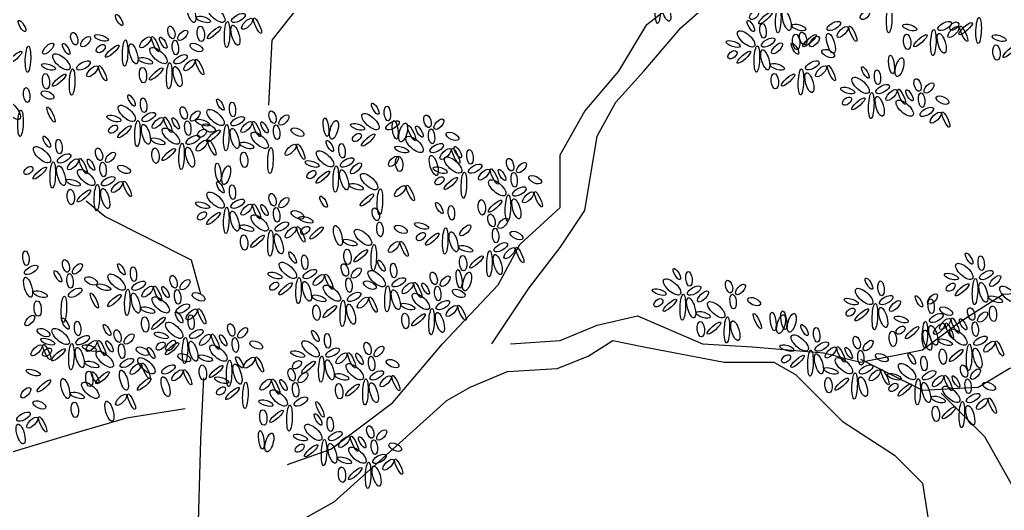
# Model space of a CAD drawing. Header units: millimetres. Extents: x 183.1 to 231.4, y 273.1 to 307.6.
# Drawn here: x 189.18 to 196.95, y 280.57 to 284.44 of the extents above; entities that cross this region are included whole.
import ezdxf

# ---------------------------------------------------------------- set-up
doc = ezdxf.new("R2010")
doc.units = ezdxf.units.MM
doc.layers.add('lesPaysagistes', color=7, linetype='Continuous')

# ---------------------------------------------------------------- blocks, each defined once
blk = doc.blocks.new('A$C13ED2F65')
at = {"layer": 'lesPaysagistes'}
for points in [[(-12.2173, 10.6399), (-12.1928, 11.1534), (-11.9237, 11.4957), (-11.8503, 11.8136), (-11.8014, 11.9848), (-11.7525, 12.3516), (-11.4589, 12.645), (-11.0185, 12.7917), (-10.6026, 12.914), (-10.2601, 13.1341), (-9.9176, 13.672), (-9.5996, 14.3567), (-9.3794, 14.699), (-9.1592, 15.2126)], [(-10.4558, 8.757), (-10.1623, 9.1972), (-9.9176, 9.5151), (-9.7219, 9.8085), (-9.624, 10.3954), (-9.4772, 10.6644), (-9.257, 10.9089), (-8.9635, 11.2512), (-8.7677, 11.4224), (-8.2784, 11.4713), (-8.0093, 11.618), (-7.7647, 11.9359), (-7.6913, 12.0826), (-7.3732, 12.2538), (-7.0063, 12.3516), (-6.7127, 12.2049), (-6.517, 12.1804), (-6.3946, 12.2782), (-6.1255, 12.5472), (-5.9787, 12.5717)], [(-12.0705, 7.8034), (-11.728, 7.9257), (-11.2387, 8.2924), (-10.8473, 8.757), (-10.4069, 9.2216), (-10.2356, 9.5395), (-9.9176, 9.833), (-9.9176, 10.2487), (-9.7219, 10.591), (-9.4528, 10.9089), (-9.2326, 11.2757), (-9.0124, 11.4468), (-8.7188, 11.5447)], [(-12.7555, 9.1483), (-12.8289, 9.4173), (-13.514, 9.7596), (-13.6607, 9.8819)], [(-10.309, 8.757), (-9.9176, 8.7815), (-9.624, 8.9038), (-9.306, 8.9771), (-8.7922, 8.757), (-8.4008, 8.7326), (-7.8381, 8.6837), (-7.5445, 8.6103), (-7.0552, 8.7081), (-6.7616, 8.9282), (-6.4191, 9.1483), (-6.0032, 9.1727), (-5.7341, 9.2461), (-5.4894, 9.4173)], [(-11.7035, 7.51), (-11.2387, 7.9257), (-10.8118, 8.3075), (-10.6271, 8.4147), (-10.3335, 8.537), (-9.9421, 8.5614), (-9.6974, 8.6592), (-9.5017, 8.7815), (-9.257, 8.7326), (-8.621, 8.6103), (-8.2295, 8.6103), (-8.0583, 8.5125), (-7.6913, 8.1457), (-7.2754, 7.8767), (-7.0552, 7.6567), (-7.0063, 7.3388), (-6.8106, 7.0943), (-6.3946, 6.8497), (-6.2234, 6.7275), (-6.0521, 6.4585), (-5.4894, 6.0672)], [(-7.5445, 8.6348), (-7.0552, 8.3903), (-6.6148, 8.4147), (-6.3702, 8.5614), (-6.0766, 8.6592), (-5.8075, 8.6348)], [(-12.8534, 5.9939), (-12.78, 7.1676), (-12.7555, 7.999), (-12.7311, 8.4881)], [(-6.9084, 8.3658), (-6.5659, 8.0235), (-6.3457, 7.6322)], [(-12.8779, 8.2435), (-13.3427, 8.1702), (-13.7586, 8.0479), (-14.2479, 7.9012), (-14.3947, 7.7056), (-14.9329, 7.4121), (-15.3488, 7.1921), (-15.8137, 6.8986), (-16.2296, 6.703), (-16.6699, 6.5319), (-17.1837, 6.4829), (-17.9176, 6.5319)], [(-12.095, 7.2899), (-11.7035, 7.51)]]:
    blk.add_lwpolyline(points, dxfattribs=at)
for centre, major_axis, ratio in [((-12.8305, 11.3715), (-0.0232, 0.0784), 0.349758), ((-9.1453, 11.3882), (0.0038, 0.1031), 0.205007), ((-9.0791, 11.3822), (-0.0232, 0.0784), 0.349758), ((-13.4006, 11.3125), (-0.0261, 0.0436), 0.333334), ((-12.633, 11.357), (-0.0639, 0.0581), 0.430687), ((-12.4587, 11.3279), (-0.0523, -0.029), 0.434249), ((-8.3867, 11.3487), (-0.032, -0.0261), 0.605276), ((-8.2966, 11.3284), (0.0523, 0.0465), 0.249192), ((-8.1943, 11.3141), (0.0038, 0.1031), 0.205007), ((-8.1281, 11.3081), (-0.0232, 0.0784), 0.349758), ((-7.5109, 11.3487), (-0.032, -0.0261), 0.605276), ((-7.3186, 11.3141), (0.0038, 0.1031), 0.205007), ((-14.1674, 11.2635), (-0.0261, 0.0436), 0.333334), ((-12.7346, 11.3163), (-0.0552, 0.0174), 0.365381), ((-12.5481, 11.1975), (0.0038, 0.1031), 0.205007), ((-12.389, 11.2815), (0.0407, 0.0406), 0.40396), ((-12.3076, 11.267), (-0.029, 0.061), 0.231521), ((-8.4109, 11.2646), (-0.0261, 0.0436), 0.333334), ((-8.3151, 11.2268), (-0.0058, 0.0581), 0.422264), ((-8.0323, 11.2529), (-0.0552, 0.0174), 0.365381), ((-7.7563, 11.2645), (-0.0523, -0.029), 0.434249), ((-7.1565, 11.2529), (-0.0552, 0.0174), 0.365381), ((-6.8805, 11.2645), (-0.0523, -0.029), 0.434249), ((-6.8046, 11.264), (-0.032, -0.0261), 0.605276), ((-6.7146, 11.2437), (0.0523, 0.0465), 0.249192), ((-6.6123, 11.2294), (0.0038, 0.1031), 0.205007), ((-13.7549, 11.1648), (-0.0145, 0.0494), 0.511008), ((-13.54, 11.1702), (-0.0552, 0.0174), 0.365381), ((-12.9881, 11.2137), (-0.0145, 0.0494), 0.511008), ((-12.8981, 11.1905), (-0.0349, -0.0377), 0.483036), ((-12.755, 11.2031), (-0.0058, 0.061), 0.466918), ((-12.6504, 11.2118), (0.0523, 0.0465), 0.249192), ((-12.4819, 11.1915), (-0.0232, 0.0784), 0.349758), ((-8.4487, 11.1629), (-0.0639, 0.0581), 0.430687), ((-8.0526, 11.1397), (-0.0058, 0.061), 0.466918), ((-7.9984, 11.1658), (-0.0145, 0.0494), 0.511008), ((-7.948, 11.1484), (0.0523, 0.0465), 0.249192), ((-7.7795, 11.128), (-0.0232, 0.0784), 0.349758), ((-7.6866, 11.218), (0.0407, 0.0406), 0.40396), ((-7.6053, 11.2035), (-0.029, 0.061), 0.231521), ((-7.1768, 11.1397), (-0.0058, 0.061), 0.466918), ((-7.0723, 11.1484), (0.0523, 0.0465), 0.249192), ((-6.97, 11.1341), (0.0038, 0.1031), 0.205007), ((-6.9038, 11.128), (-0.0232, 0.0784), 0.349758), ((-6.8108, 11.218), (0.0407, 0.0406), 0.40396), ((-6.7295, 11.2035), (-0.029, 0.061), 0.231521), ((-13.9611, 11.0864), (0.0407, 0.0406), 0.40396), ((-13.8188, 11.0835), (-0.0261, 0.0436), 0.333334), ((-13.6649, 11.1416), (-0.0349, -0.0377), 0.483036), ((-13.5458, 11.086), (-0.032, -0.0261), 0.605276), ((-13.3535, 11.0514), (0.0038, 0.1031), 0.205007), ((-13.2873, 11.0454), (-0.0232, 0.0784), 0.349758), ((-13.1944, 11.1354), (0.0407, 0.0406), 0.40396), ((-13.113, 11.1208), (-0.029, 0.061), 0.231521), ((-13.052, 11.1325), (-0.0261, 0.0436), 0.333334), ((-12.9562, 11.0947), (-0.0058, 0.0581), 0.422264), ((-12.7906, 11.0947), (-0.0494, 0.0232), 0.490647), ((-8.5503, 11.1223), (-0.0552, 0.0174), 0.365381), ((-8.2744, 11.1339), (-0.0523, -0.029), 0.434249), ((-8.2047, 11.0875), (0.0407, 0.0406), 0.40396), ((-8.0623, 11.0846), (-0.0261, 0.0436), 0.333334), ((-7.9084, 11.1426), (-0.0349, -0.0377), 0.483036), ((-6.4502, 11.1682), (-0.0552, 0.0174), 0.365381), ((-14.2226, 11.0168), (0.0523, 0.0465), 0.249192), ((-14.1203, 11.0025), (0.0038, 0.1031), 0.205007), ((-13.8566, 10.9819), (-0.0639, 0.0581), 0.430687), ((-13.4558, 11.0657), (0.0523, 0.0465), 0.249192), ((-13.0898, 11.0308), (-0.0639, 0.0581), 0.430687), ((-12.9155, 11.0018), (-0.0523, -0.029), 0.434249), ((-8.5562, 11.0381), (-0.032, -0.0261), 0.605276), ((-8.4661, 11.0178), (0.0523, 0.0465), 0.249192), ((-8.3638, 11.0035), (0.0038, 0.1031), 0.205007), ((-8.2976, 10.9975), (-0.0232, 0.0784), 0.349758), ((-7.8009, 11.0468), (-0.0494, 0.0232), 0.490647), ((-6.4706, 11.0549), (-0.0058, 0.061), 0.466918), ((-6.366, 11.0637), (0.0523, 0.0465), 0.249192), ((-13.9582, 10.9413), (-0.0552, 0.0174), 0.365381), ((-13.6823, 10.9529), (-0.0523, -0.029), 0.434249), ((-13.1915, 10.9902), (-0.0552, 0.0174), 0.365381), ((-13.005, 10.8714), (0.0038, 0.1031), 0.205007), ((-12.8458, 10.9553), (0.0407, 0.0406), 0.40396), ((-12.7644, 10.9408), (-0.029, 0.061), 0.231521), ((-8.2018, 10.9423), (-0.0552, 0.0174), 0.365381), ((-7.9258, 10.9539), (-0.0523, -0.029), 0.434249), ((-7.3, 10.96), (0.0105, -0.0735), 0.28284), ((-7.2369, 10.939), (-0.021, -0.0735), 0.388597), ((-13.9786, 10.828), (-0.0058, 0.061), 0.466918), ((-13.874, 10.8367), (0.0523, 0.0465), 0.249192), ((-13.7717, 10.8225), (0.0038, 0.1031), 0.205007), ((-13.6126, 10.9064), (0.0407, 0.0406), 0.40396), ((-13.5312, 10.8919), (-0.029, 0.061), 0.231521), ((-13.2118, 10.877), (-0.0058, 0.061), 0.466918), ((-13.1072, 10.8857), (0.0523, 0.0465), 0.249192), ((-12.9387, 10.8653), (-0.0232, 0.0784), 0.349758), ((-8.2221, 10.8291), (-0.0058, 0.061), 0.466918), ((-8.1175, 10.8378), (0.0523, 0.0465), 0.249192), ((-8.0153, 10.8235), (0.0038, 0.1031), 0.205007), ((-7.949, 10.8174), (-0.0232, 0.0784), 0.349758), ((-7.8561, 10.9074), (0.0407, 0.0406), 0.40396), ((-7.7748, 10.8929), (-0.029, 0.061), 0.231521), ((-7.5069, 10.8975), (-0.0261, 0.0436), 0.333334), ((-7.411, 10.8597), (-0.0058, 0.0581), 0.422264), ((-7.5447, 10.7959), (-0.0639, 0.0581), 0.430687), ((-7.0944, 10.7988), (-0.0145, 0.0494), 0.511008), ((-7.0044, 10.7755), (-0.0349, -0.0377), 0.483036), ((-14.1308, 10.7197), (-0.0058, 0.0581), 0.422264), ((-13.9652, 10.7197), (-0.0494, 0.0232), 0.490647), ((-7.6463, 10.7552), (-0.0552, 0.0174), 0.365381), ((-7.4598, 10.6365), (0.0038, 0.1031), 0.205007), ((-7.3704, 10.7668), (-0.0523, -0.029), 0.434249), ((-7.3007, 10.7204), (0.0407, 0.0406), 0.40396), ((-7.2193, 10.7059), (-0.029, 0.061), 0.231521), ((-7.1583, 10.7175), (-0.0261, 0.0436), 0.333334), ((-7.0625, 10.6797), (-0.0058, 0.0581), 0.422264), ((-14.2415, 10.5976), (-0.0541, 0.0673), 0.430687), ((-13.3027, 10.6765), (-0.0261, 0.0436), 0.333334), ((-13.2069, 10.6388), (-0.0058, 0.0581), 0.422264), ((-12.6012, 10.6439), (-0.0261, 0.0436), 0.333334), ((-12.5053, 10.6062), (-0.0058, 0.0581), 0.422264), ((-11.3776, 10.6113), (-0.0261, 0.0436), 0.333334), ((-7.6521, 10.671), (-0.032, -0.0261), 0.605276), ((-7.5621, 10.6507), (0.0523, 0.0465), 0.249192), ((-7.3936, 10.6304), (-0.0232, 0.0784), 0.349758), ((-7.1961, 10.6159), (-0.0639, 0.0581), 0.430687), ((-6.8969, 10.6797), (-0.0494, 0.0232), 0.490647), ((-14.1796, 10.4964), (0.0038, 0.1031), 0.205007), ((-13.9391, 10.5658), (-0.029, 0.061), 0.231521), ((-13.3405, 10.5749), (-0.0639, 0.0581), 0.430687), ((-13.1662, 10.5459), (-0.0523, -0.029), 0.434249), ((-12.8902, 10.5778), (-0.0145, 0.0494), 0.511008), ((-12.8002, 10.5546), (-0.0349, -0.0377), 0.483036), ((-12.6389, 10.5423), (-0.0639, 0.0581), 0.430687), ((-12.1887, 10.5452), (-0.0145, 0.0494), 0.511008), ((-11.4154, 10.5097), (-0.0639, 0.0581), 0.430687), ((-11.2817, 10.5735), (-0.0058, 0.0581), 0.422264), ((-7.0218, 10.5868), (-0.0523, -0.029), 0.434249), ((-6.9521, 10.5404), (0.0407, 0.0406), 0.40396), ((-6.8707, 10.5259), (-0.029, 0.061), 0.231521), ((-13.4421, 10.5342), (-0.0552, 0.0174), 0.365381), ((-13.2556, 10.4155), (0.0038, 0.1031), 0.205007), ((-13.0965, 10.4994), (0.0407, 0.0406), 0.40396), ((-13.0151, 10.4849), (-0.029, 0.061), 0.231521), ((-12.9541, 10.4965), (-0.0261, 0.0436), 0.333334), ((-12.8583, 10.4588), (-0.0058, 0.0581), 0.422264), ((-12.7406, 10.5016), (-0.0552, 0.0174), 0.365381), ((-12.4647, 10.5132), (-0.0523, -0.029), 0.434249), ((-12.3949, 10.4668), (0.0407, 0.0406), 0.40396), ((-12.3136, 10.4523), (-0.029, 0.061), 0.231521), ((-12.2526, 10.4639), (-0.0261, 0.0436), 0.333334), ((-12.0987, 10.522), (-0.0349, -0.0377), 0.483036), ((-11.7667, 10.4663), (0.0105, -0.0735), 0.28284), ((-11.7036, 10.4453), (-0.021, -0.0735), 0.388597), ((-11.517, 10.469), (-0.0552, 0.0174), 0.365381), ((-11.2411, 10.4806), (-0.0523, -0.029), 0.434249), ((-11.2202, 10.4453), (0.0105, -0.0735), 0.28284), ((-11.1571, 10.4243), (-0.021, -0.0735), 0.388597), ((-10.9651, 10.5126), (-0.0145, 0.0494), 0.511008), ((-10.8751, 10.4893), (-0.0349, -0.0377), 0.483036), ((-13.448, 10.45), (-0.032, -0.0261), 0.605276), ((-13.3579, 10.4297), (0.0523, 0.0465), 0.249192), ((-13.1894, 10.4094), (-0.0232, 0.0784), 0.349758), ((-12.9919, 10.3949), (-0.0639, 0.0581), 0.430687), ((-12.7464, 10.4174), (-0.032, -0.0261), 0.605276), ((-12.6927, 10.4588), (-0.0494, 0.0232), 0.490647), ((-12.6564, 10.3971), (0.0523, 0.0465), 0.249192), ((-12.5541, 10.3829), (0.0038, 0.1031), 0.205007), ((-12.4879, 10.3768), (-0.0232, 0.0784), 0.349758), ((-12.2904, 10.3623), (-0.0639, 0.0581), 0.430687), ((-12.1567, 10.4261), (-0.0058, 0.0581), 0.422264), ((-11.9912, 10.4261), (-0.0494, 0.0232), 0.490647), ((-11.5228, 10.3848), (-0.032, -0.0261), 0.605276), ((-11.09, 10.4197), (-0.029, 0.061), 0.231521), ((-11.029, 10.4313), (-0.0261, 0.0436), 0.333334), ((-10.9332, 10.3935), (-0.0058, 0.0581), 0.422264), ((-10.7676, 10.3935), (-0.0494, 0.0232), 0.490647), ((-13.9716, 10.3504), (-0.0261, 0.0436), 0.333334), ((-13.8758, 10.3126), (-0.0058, 0.0581), 0.422264), ((-13.0936, 10.3542), (-0.0552, 0.0174), 0.365381), ((-12.8176, 10.3658), (-0.0523, -0.029), 0.434249), ((-12.7479, 10.3194), (0.0407, 0.0406), 0.40396), ((-12.6666, 10.3049), (-0.029, 0.061), 0.231521), ((-12.392, 10.3216), (-0.0552, 0.0174), 0.365381), ((-11.7365, 10.3178), (-0.0261, 0.0436), 0.333334), ((-11.4328, 10.3645), (0.0523, 0.0465), 0.249192), ((-11.0668, 10.3297), (-0.0639, 0.0581), 0.430687), ((-14.0094, 10.2488), (-0.0639, 0.0581), 0.430687), ((-13.5591, 10.2517), (-0.0145, 0.0494), 0.511008), ((-13.4691, 10.2284), (-0.0349, -0.0377), 0.483036), ((-13.1139, 10.241), (-0.0058, 0.061), 0.466918), ((-13.0093, 10.2497), (0.0523, 0.0465), 0.249192), ((-12.9071, 10.2355), (0.0038, 0.1031), 0.205007), ((-12.8408, 10.2294), (-0.0232, 0.0784), 0.349758), ((-12.4124, 10.2084), (-0.0058, 0.061), 0.466918), ((-12.2055, 10.2028), (0.0038, 0.1031), 0.205007), ((-12.0464, 10.2868), (0.0407, 0.0406), 0.40396), ((-11.965, 10.2723), (-0.029, 0.061), 0.231521), ((-11.7743, 10.2161), (-0.0639, 0.0581), 0.430687), ((-11.6407, 10.28), (-0.0058, 0.0581), 0.422264), ((-11.1684, 10.289), (-0.0552, 0.0174), 0.365381), ((-10.8925, 10.3006), (-0.0523, -0.029), 0.434249), ((-10.8228, 10.2542), (0.0407, 0.0406), 0.40396), ((-10.7414, 10.2397), (-0.029, 0.061), 0.231521), ((-10.725, 10.2688), (-0.0261, 0.0436), 0.333334), ((-10.6291, 10.2311), (-0.0058, 0.0581), 0.422264), ((-13.9245, 10.0893), (0.0038, 0.1031), 0.205007), ((-13.8351, 10.2197), (-0.0523, -0.029), 0.434249), ((-13.7654, 10.1733), (0.0407, 0.0406), 0.40396), ((-13.684, 10.1588), (-0.029, 0.061), 0.231521), ((-13.623, 10.1704), (-0.0261, 0.0436), 0.333334), ((-13.5272, 10.1326), (-0.0058, 0.0581), 0.422264), ((-11.8759, 10.1755), (-0.0552, 0.0174), 0.365381), ((-11.6, 10.1871), (-0.0523, -0.029), 0.434249), ((-11.5303, 10.1407), (0.0407, 0.0406), 0.40396), ((-11.234, 10.1958), (-0.0349, -0.0377), 0.483036), ((-11.1888, 10.1758), (-0.0058, 0.061), 0.466918), ((-10.9157, 10.1642), (-0.0232, 0.0784), 0.349758), ((-10.7628, 10.1672), (-0.0639, 0.0581), 0.430687), ((-10.3125, 10.1701), (-0.0145, 0.0494), 0.511008), ((-10.2225, 10.1469), (-0.0349, -0.0377), 0.483036), ((-14.1169, 10.1239), (-0.032, -0.0261), 0.605276), ((-14.0268, 10.1036), (0.0523, 0.0465), 0.249192), ((-13.8583, 10.0833), (-0.0232, 0.0784), 0.349758), ((-13.6608, 10.0688), (-0.0639, 0.0581), 0.430687), ((-13.3616, 10.1326), (-0.0494, 0.0232), 0.490647), ((-12.618, 10.1092), (0.0105, -0.0735), 0.28284), ((-12.5549, 10.0881), (-0.021, -0.0735), 0.388597), ((-11.8818, 10.0913), (-0.032, -0.0261), 0.605276), ((-11.7917, 10.071), (0.0523, 0.0465), 0.249192), ((-11.6894, 10.0567), (0.0038, 0.1031), 0.205007), ((-11.6232, 10.0507), (-0.0232, 0.0784), 0.349758), ((-10.8644, 10.1266), (-0.0552, 0.0174), 0.365381), ((-10.6779, 10.0078), (0.0038, 0.1031), 0.205007), ((-10.5885, 10.1382), (-0.0523, -0.029), 0.434249), ((-10.5188, 10.0917), (0.0407, 0.0406), 0.40396), ((-10.4374, 10.0772), (-0.029, 0.061), 0.231521), ((-10.3764, 10.0888), (-0.0261, 0.0436), 0.333334), ((-10.2806, 10.0511), (-0.0058, 0.0581), 0.422264), ((-13.7625, 10.0281), (-0.0552, 0.0174), 0.365381), ((-13.4865, 10.0397), (-0.0523, -0.029), 0.434249), ((-13.4168, 9.9933), (0.0407, 0.0406), 0.40396), ((-13.3355, 9.9788), (-0.029, 0.061), 0.231521), ((-12.6012, 9.9916), (-0.0261, 0.0436), 0.333334), ((-11.4257, 10.0361), (-0.0639, 0.0581), 0.430687), ((-10.8702, 10.0424), (-0.032, -0.0261), 0.605276), ((-10.7802, 10.0221), (0.0523, 0.0465), 0.249192), ((-10.4142, 9.9872), (-0.0639, 0.0581), 0.430687), ((-10.115, 10.0511), (-0.0494, 0.0232), 0.490647), ((-13.7828, 9.9149), (-0.0058, 0.061), 0.466918), ((-13.6782, 9.9236), (0.0523, 0.0465), 0.249192), ((-13.576, 9.9093), (0.0038, 0.1031), 0.205007), ((-13.5097, 9.9033), (-0.0232, 0.0784), 0.349758), ((-12.6389, 9.89), (-0.0639, 0.0581), 0.430687), ((-12.5053, 9.9539), (-0.0058, 0.0581), 0.422264), ((-11.5274, 9.9955), (-0.0552, 0.0174), 0.365381), ((-11.3409, 9.8767), (0.0038, 0.1031), 0.205007), ((-11.1817, 9.9607), (0.0407, 0.0406), 0.40396), ((-11.1004, 9.9461), (-0.029, 0.061), 0.231521), ((-10.2399, 9.9582), (-0.0523, -0.029), 0.434249), ((-10.1702, 9.9117), (0.0407, 0.0406), 0.40396), ((-10.0888, 9.8972), (-0.029, 0.061), 0.231521), ((-12.7406, 9.8494), (-0.0552, 0.0174), 0.365381), ((-12.4647, 9.861), (-0.0523, -0.029), 0.434249), ((-12.1887, 9.8929), (-0.0145, 0.0494), 0.511008), ((-12.0987, 9.8697), (-0.0349, -0.0377), 0.483036), ((-11.7855, 9.8775), (-0.0261, 0.0436), 0.333334), ((-11.4431, 9.891), (0.0523, 0.0465), 0.249192), ((-10.8718, 9.8286), (-0.0261, 0.0436), 0.333334), ((-10.5362, 9.8333), (-0.0058, 0.061), 0.466918), ((-10.4316, 9.8421), (0.0523, 0.0465), 0.249192), ((-10.3294, 9.8278), (0.0038, 0.1031), 0.205007), ((-10.2631, 9.8217), (-0.0232, 0.0784), 0.349758), ((-12.7464, 9.7652), (-0.032, -0.0261), 0.605276), ((-12.5541, 9.7306), (0.0038, 0.1031), 0.205007), ((-12.4879, 9.7245), (-0.0232, 0.0784), 0.349758), ((-12.3949, 9.8145), (0.0407, 0.0406), 0.40396), ((-12.3136, 9.8), (-0.029, 0.061), 0.231521), ((-12.2526, 9.8116), (-0.0261, 0.0436), 0.333334), ((-12.1567, 9.7739), (-0.0058, 0.0581), 0.422264), ((-11.9912, 9.7739), (-0.0494, 0.0232), 0.490647), ((-11.373, 9.7788), (-0.0145, 0.0494), 0.511008), ((-10.776, 9.7908), (-0.0058, 0.0581), 0.422264), ((-12.6564, 9.7449), (0.0523, 0.0465), 0.249192), ((-12.2904, 9.71), (-0.0639, 0.0581), 0.430687), ((-12.1161, 9.681), (-0.0523, -0.029), 0.434249), ((-11.9249, 9.7352), (-0.0552, 0.0174), 0.365381), ((-10.4594, 9.7299), (-0.0145, 0.0494), 0.511008), ((-10.3693, 9.7066), (-0.0349, -0.0377), 0.483036), ((-12.392, 9.6694), (-0.0552, 0.0174), 0.365381), ((-12.2055, 9.5506), (0.0038, 0.1031), 0.205007), ((-12.0464, 9.6345), (0.0407, 0.0406), 0.40396), ((-11.965, 9.62), (-0.029, 0.061), 0.231521), ((-11.9307, 9.651), (-0.032, -0.0261), 0.605276), ((-11.8406, 9.6307), (0.0523, 0.0465), 0.249192), ((-11.6722, 9.6104), (-0.0232, 0.0784), 0.349758), ((-11.4746, 9.5959), (-0.0639, 0.0581), 0.430687), ((-11.341, 9.6597), (-0.0058, 0.0581), 0.422264), ((-11.1754, 9.6597), (-0.0494, 0.0232), 0.490647), ((-11.0113, 9.6863), (-0.0552, 0.0174), 0.365381), ((-10.8248, 9.5675), (0.0038, 0.1031), 0.205007), ((-10.7585, 9.5615), (-0.0232, 0.0784), 0.349758), ((-10.6656, 9.6515), (0.0407, 0.0406), 0.40396), ((-10.4274, 9.6108), (-0.0058, 0.0581), 0.422264), ((-10.2618, 9.6108), (-0.0494, 0.0232), 0.490647), ((-12.4124, 9.5561), (-0.0058, 0.061), 0.466918), ((-12.3078, 9.5648), (0.0523, 0.0465), 0.249192), ((-12.1393, 9.5445), (-0.0232, 0.0784), 0.349758), ((-11.5763, 9.5552), (-0.0552, 0.0174), 0.365381), ((-11.2306, 9.5204), (0.0407, 0.0406), 0.40396), ((-11.1493, 9.5059), (-0.029, 0.061), 0.231521), ((-11.0171, 9.6021), (-0.032, -0.0261), 0.605276), ((-10.927, 9.5818), (0.0523, 0.0465), 0.249192), ((-14.1368, 9.4321), (-0.0058, 0.0581), 0.422264), ((-11.5966, 9.442), (-0.0058, 0.061), 0.466918), ((-11.4921, 9.4507), (0.0523, 0.0465), 0.249192), ((-11.3898, 9.4364), (0.0038, 0.1031), 0.205007), ((-10.6627, 9.5063), (-0.0552, 0.0174), 0.365381), ((-10.4762, 9.3875), (0.0038, 0.1031), 0.205007), ((-10.3867, 9.5179), (-0.0523, -0.029), 0.434249), ((-10.317, 9.4715), (0.0407, 0.0406), 0.40396), ((-10.2357, 9.4569), (-0.029, 0.061), 0.231521), ((-13.8202, 9.3711), (-0.0145, 0.0494), 0.511008), ((-12.0302, 9.4372), (-0.0261, 0.0436), 0.333334), ((-11.9343, 9.3995), (-0.0058, 0.0581), 0.422264), ((-11.3286, 9.372), (-0.0261, 0.0436), 0.333334), ((-10.683, 9.3931), (-0.0058, 0.061), 0.466918), ((-10.5784, 9.4018), (0.0523, 0.0465), 0.249192), ((-10.41, 9.3815), (-0.0232, 0.0784), 0.349758), ((-6.6876, 9.4292), (-0.0261, 0.0436), 0.333334), ((-6.5918, 9.3915), (-0.0058, 0.0581), 0.422264), ((-14.0961, 9.3392), (-0.0523, -0.029), 0.434249), ((-13.8841, 9.2898), (-0.0261, 0.0436), 0.333334), ((-13.7301, 9.3479), (-0.0349, -0.0377), 0.483036), ((-13.383, 9.3445), (-0.0261, 0.0436), 0.333334), ((-13.2871, 9.3068), (-0.0058, 0.0581), 0.422264), ((-12.0679, 9.3356), (-0.0639, 0.0581), 0.430687), ((-11.8936, 9.3066), (-0.0523, -0.029), 0.434249), ((-11.6177, 9.3385), (-0.0145, 0.0494), 0.511008), ((-11.5276, 9.3153), (-0.0349, -0.0377), 0.483036), ((-11.3664, 9.2704), (-0.0639, 0.0581), 0.430687), ((-11.2328, 9.3342), (-0.0058, 0.0581), 0.422264), ((-10.7157, 9.2688), (0.0105, -0.0735), 0.28284), ((-8.9957, 9.3068), (-0.0261, 0.0436), 0.333334), ((-6.7254, 9.3276), (-0.0639, 0.0581), 0.430687), ((-6.5511, 9.2986), (-0.0523, -0.029), 0.434249), ((-14.1194, 9.2027), (-0.0232, 0.0784), 0.349758), ((-13.7882, 9.2521), (-0.0058, 0.0581), 0.422264), ((-13.6226, 9.2521), (-0.0494, 0.0232), 0.490647), ((-13.4207, 9.2429), (-0.0639, 0.0581), 0.430687), ((-13.2465, 9.2138), (-0.0523, -0.029), 0.434249), ((-12.9705, 9.2458), (-0.0145, 0.0494), 0.511008), ((-12.8805, 9.2226), (-0.0349, -0.0377), 0.483036), ((-12.1696, 9.295), (-0.0552, 0.0174), 0.365381), ((-11.9831, 9.1762), (0.0038, 0.1031), 0.205007), ((-11.8239, 9.2601), (0.0407, 0.0406), 0.40396), ((-11.7426, 9.2456), (-0.029, 0.061), 0.231521), ((-11.5857, 9.2195), (-0.0058, 0.0581), 0.422264), ((-11.4202, 9.2195), (-0.0494, 0.0232), 0.490647), ((-11.1921, 9.2413), (-0.0523, -0.029), 0.434249), ((-10.9162, 9.2733), (-0.0145, 0.0494), 0.511008), ((-10.8261, 9.2501), (-0.0349, -0.0377), 0.483036), ((-10.6526, 9.2478), (-0.021, -0.0735), 0.388597), ((-9.0334, 9.2051), (-0.0639, 0.0581), 0.430687), ((-8.8998, 9.269), (-0.0058, 0.0581), 0.422264), ((-8.5832, 9.2081), (-0.0145, 0.0494), 0.511008), ((-7.4786, 9.2316), (-0.0261, 0.0436), 0.333334), ((-6.8271, 9.2869), (-0.0552, 0.0174), 0.365381), ((-6.6406, 9.1682), (0.0038, 0.1031), 0.205007), ((-6.4814, 9.2521), (0.0407, 0.0406), 0.40396), ((-14.0235, 9.1476), (-0.0552, 0.0174), 0.365381), ((-13.7475, 9.1592), (-0.0523, -0.029), 0.434249), ((-13.5224, 9.2022), (-0.0552, 0.0174), 0.365381), ((-13.3359, 9.0835), (0.0038, 0.1031), 0.205007), ((-13.1767, 9.1674), (0.0407, 0.0406), 0.40396), ((-13.0954, 9.1529), (-0.029, 0.061), 0.231521), ((-13.0344, 9.1645), (-0.0261, 0.0436), 0.333334), ((-12.9385, 9.1267), (-0.0058, 0.0581), 0.422264), ((-12.1754, 9.2108), (-0.032, -0.0261), 0.605276), ((-12.0854, 9.1904), (0.0523, 0.0465), 0.249192), ((-11.9169, 9.1701), (-0.0232, 0.0784), 0.349758), ((-11.7194, 9.1556), (-0.0639, 0.0581), 0.430687), ((-11.2816, 9.111), (0.0038, 0.1031), 0.205007), ((-11.2154, 9.1049), (-0.0232, 0.0784), 0.349758), ((-11.1224, 9.1949), (0.0407, 0.0406), 0.40396), ((-11.0411, 9.1804), (-0.029, 0.061), 0.231521), ((-10.9801, 9.192), (-0.0261, 0.0436), 0.333334), ((-10.8842, 9.1542), (-0.0058, 0.0581), 0.422264), ((-10.7186, 9.1542), (-0.0494, 0.0232), 0.490647), ((-9.1351, 9.1645), (-0.0552, 0.0174), 0.365381), ((-8.8591, 9.1761), (-0.0523, -0.029), 0.434249), ((-8.7894, 9.1297), (0.0407, 0.0406), 0.40396), ((-8.4931, 9.1848), (-0.0349, -0.0377), 0.483036), ((-7.5164, 9.1299), (-0.0639, 0.0581), 0.430687), ((-7.3828, 9.1938), (-0.0058, 0.0581), 0.422264), ((-6.8329, 9.2027), (-0.032, -0.0261), 0.605276), ((-6.7428, 9.1824), (0.0523, 0.0465), 0.249192), ((-6.5743, 9.1621), (-0.0232, 0.0784), 0.349758), ((-6.3768, 9.1476), (-0.0639, 0.0581), 0.430687), ((-13.837, 9.0288), (0.0038, 0.1031), 0.205007), ((-13.5965, 9.0982), (-0.029, 0.061), 0.231521), ((-13.4382, 9.0977), (0.0523, 0.0465), 0.249192), ((-13.2697, 9.0774), (-0.0232, 0.0784), 0.349758), ((-13.0722, 9.0629), (-0.0639, 0.0581), 0.430687), ((-12.773, 9.1267), (-0.0494, 0.0232), 0.490647), ((-11.821, 9.1149), (-0.0552, 0.0174), 0.365381), ((-11.6345, 8.9962), (0.0038, 0.1031), 0.205007), ((-11.5451, 9.1266), (-0.0523, -0.029), 0.434249), ((-11.4754, 9.0801), (0.0407, 0.0406), 0.40396), ((-11.394, 9.0656), (-0.029, 0.061), 0.231521), ((-11.0178, 9.0904), (-0.0639, 0.0581), 0.430687), ((-10.8435, 9.0613), (-0.0523, -0.029), 0.434249), ((-9.1409, 9.0803), (-0.032, -0.0261), 0.605276), ((-9.0508, 9.06), (0.0523, 0.0465), 0.249192), ((-8.9486, 9.0457), (0.0038, 0.1031), 0.205007), ((-8.8824, 9.0397), (-0.0232, 0.0784), 0.349758), ((-8.5512, 9.089), (-0.0058, 0.0581), 0.422264), ((-8.3856, 9.089), (-0.0494, 0.0232), 0.490647), ((-7.6181, 9.0893), (-0.0552, 0.0174), 0.365381), ((-7.3421, 9.1009), (-0.0523, -0.029), 0.434249), ((-7.2724, 9.0544), (0.0407, 0.0406), 0.40396), ((-7.0831, 9.0904), (-0.0261, 0.0436), 0.333334), ((-6.9761, 9.1096), (-0.0349, -0.0377), 0.483036), ((-6.9873, 9.0526), (-0.0058, 0.0581), 0.422264), ((-6.4785, 9.1069), (-0.0552, 0.0174), 0.365381), ((-14.0438, 9.0343), (-0.0058, 0.061), 0.466918), ((-13.1738, 9.0222), (-0.0552, 0.0174), 0.365381), ((-12.8979, 9.0338), (-0.0523, -0.029), 0.434249), ((-12.8282, 8.9874), (0.0407, 0.0406), 0.40396), ((-12.7468, 8.9729), (-0.029, 0.061), 0.231521), ((-11.8414, 9.0017), (-0.0058, 0.061), 0.466918), ((-11.7368, 9.0104), (0.0523, 0.0465), 0.249192), ((-11.5683, 8.9901), (-0.0232, 0.0784), 0.349758), ((-11.1195, 9.0497), (-0.0552, 0.0174), 0.365381), ((-10.933, 8.9309), (0.0038, 0.1031), 0.205007), ((-10.7738, 9.0149), (0.0407, 0.0406), 0.40396), ((-10.6925, 9.0004), (-0.029, 0.061), 0.231521), ((-8.6848, 9.0251), (-0.0639, 0.0581), 0.430687), ((-7.6239, 9.0051), (-0.032, -0.0261), 0.605276), ((-7.5338, 8.9848), (0.0523, 0.0465), 0.249192), ((-7.4316, 8.9705), (0.0038, 0.1031), 0.205007), ((-7.3654, 8.9644), (-0.0232, 0.0784), 0.349758), ((-6.8686, 9.0138), (-0.0494, 0.0232), 0.490647), ((-6.6707, 8.9917), (-0.0145, 0.0494), 0.511008), ((-6.4988, 8.9937), (-0.0058, 0.061), 0.466918), ((-14.1054, 8.9402), (-0.0349, -0.0377), 0.483036), ((-13.8248, 8.9154), (-0.0261, 0.0436), 0.333334), ((-13.1942, 8.909), (-0.0058, 0.061), 0.466918), ((-13.0896, 8.9177), (0.0523, 0.0465), 0.249192), ((-12.9275, 8.9643), (-0.0261, 0.0436), 0.333334), ((-12.8316, 8.9266), (-0.0058, 0.0581), 0.422264), ((-11.1398, 8.9365), (-0.0058, 0.061), 0.466918), ((-11.0353, 8.9452), (0.0523, 0.0465), 0.249192), ((-10.8668, 8.9249), (-0.0232, 0.0784), 0.349758), ((-8.7865, 8.9845), (-0.0552, 0.0174), 0.365381), ((-8.6, 8.8657), (0.0038, 0.1031), 0.205007), ((-8.3595, 8.9351), (-0.029, 0.061), 0.231521), ((-8.2353, 8.9326), (0.0105, -0.0735), 0.28284), ((-8.1723, 8.9116), (-0.021, -0.0735), 0.388597), ((-8.1513, 8.9431), (0.0105, -0.0735), 0.28284), ((-8.0882, 8.9221), (-0.021, -0.0735), 0.388597), ((-7.2226, 8.9481), (-0.0552, 0.0174), 0.365381), ((-6.9466, 8.9597), (-0.0523, -0.029), 0.434249), ((-6.8769, 8.9133), (0.0407, 0.0406), 0.40396), ((-6.7956, 8.8987), (-0.029, 0.061), 0.231521), ((-6.7346, 8.9104), (-0.0261, 0.0436), 0.333334), ((-6.5806, 8.9684), (-0.0349, -0.0377), 0.483036), ((-13.9979, 8.8444), (-0.0494, 0.0232), 0.490647), ((-13.8625, 8.8138), (-0.0639, 0.0581), 0.430687), ((-13.7289, 8.8777), (-0.0058, 0.0581), 0.422264), ((-13.496, 8.8645), (-0.0261, 0.0436), 0.333334), ((-13.4123, 8.8167), (-0.0145, 0.0494), 0.511008), ((-12.9652, 8.8627), (-0.0639, 0.0581), 0.430687), ((-12.791, 8.8337), (-0.0523, -0.029), 0.434249), ((-12.515, 8.8656), (-0.0145, 0.0494), 0.511008), ((-12.4249, 8.8424), (-0.0349, -0.0377), 0.483036), ((-11.8507, 8.8176), (-0.0261, 0.0436), 0.333334), ((-8.8068, 8.8713), (-0.0058, 0.061), 0.466918), ((-8.7023, 8.88), (0.0523, 0.0465), 0.249192), ((-8.5338, 8.8597), (-0.0232, 0.0784), 0.349758), ((-7.9872, 8.8645), (-0.0261, 0.0436), 0.333334), ((-7.8913, 8.8267), (-0.0058, 0.0581), 0.422264), ((-7.2284, 8.8639), (-0.032, -0.0261), 0.605276), ((-7.1383, 8.8436), (0.0523, 0.0465), 0.249192), ((-7.0361, 8.8293), (0.0038, 0.1031), 0.205007), ((-7.0168, 8.7844), (-0.0232, 0.0784), 0.349758), ((-6.9699, 8.8233), (-0.0232, 0.0784), 0.349758), ((-6.9238, 8.8744), (0.0407, 0.0406), 0.40396), ((-6.8425, 8.8599), (-0.029, 0.061), 0.231521), ((-6.7723, 8.8087), (-0.0639, 0.0581), 0.430687), ((-6.6387, 8.8726), (-0.0058, 0.0581), 0.422264), ((-13.9642, 8.7731), (-0.0552, 0.0174), 0.365381), ((-13.6883, 8.7848), (-0.0523, -0.029), 0.434249), ((-13.6185, 8.7383), (0.0407, 0.0406), 0.40396), ((-13.5372, 8.7238), (-0.029, 0.061), 0.231521), ((-13.3223, 8.7935), (-0.0349, -0.0377), 0.483036), ((-13.0669, 8.8221), (-0.0552, 0.0174), 0.365381), ((-12.9935, 8.7425), (-0.0349, -0.0377), 0.483036), ((-12.8804, 8.7033), (0.0038, 0.1031), 0.205007), ((-12.7212, 8.7872), (0.0407, 0.0406), 0.40396), ((-12.6399, 8.7727), (-0.029, 0.061), 0.231521), ((-12.5789, 8.7843), (-0.0261, 0.0436), 0.333334), ((-12.483, 8.7466), (-0.0058, 0.0581), 0.422264), ((-11.8885, 8.716), (-0.0639, 0.0581), 0.430687), ((-11.7549, 8.7798), (-0.0058, 0.0581), 0.422264), ((-8.0249, 8.7629), (-0.0639, 0.0581), 0.430687), ((-7.5747, 8.7658), (-0.0145, 0.0494), 0.511008), ((-7.4846, 8.7425), (-0.0349, -0.0377), 0.483036), ((-7.2898, 8.796), (-0.0058, 0.061), 0.466918), ((-6.874, 8.7681), (-0.0552, 0.0174), 0.365381), ((-6.598, 8.7797), (-0.0523, -0.029), 0.434249), ((-14.0531, 8.7051), (0.0407, 0.0406), 0.40396), ((-13.97, 8.689), (-0.032, -0.0261), 0.605276), ((-13.9717, 8.6905), (-0.029, 0.061), 0.231521), ((-13.88, 8.6686), (0.0523, 0.0465), 0.249192), ((-13.7777, 8.6544), (0.0038, 0.1031), 0.205007), ((-13.7115, 8.6483), (-0.0232, 0.0784), 0.349758), ((-13.6354, 8.7222), (-0.0552, 0.0174), 0.365381), ((-13.4762, 8.7354), (-0.0261, 0.0436), 0.333334), ((-13.3803, 8.6977), (-0.0058, 0.0581), 0.422264), ((-13.2148, 8.6977), (-0.0494, 0.0232), 0.490647), ((-13.1474, 8.6845), (-0.0261, 0.0436), 0.333334), ((-13.0727, 8.7379), (-0.032, -0.0261), 0.605276), ((-12.9827, 8.7175), (0.0523, 0.0465), 0.249192), ((-12.8142, 8.6972), (-0.0232, 0.0784), 0.349758), ((-12.6167, 8.6827), (-0.0639, 0.0581), 0.430687), ((-12.3175, 8.7466), (-0.0494, 0.0232), 0.490647), ((-11.7142, 8.6869), (-0.0523, -0.029), 0.434249), ((-11.4382, 8.7189), (-0.0145, 0.0494), 0.511008), ((-11.3482, 8.6956), (-0.0349, -0.0377), 0.483036), ((-8.1266, 8.7222), (-0.0552, 0.0174), 0.365381), ((-7.8506, 8.7338), (-0.0523, -0.029), 0.434249), ((-7.7809, 8.6874), (0.0407, 0.0406), 0.40396), ((-7.6996, 8.6729), (-0.029, 0.061), 0.231521), ((-7.6386, 8.6845), (-0.0261, 0.0436), 0.333334), ((-6.8943, 8.6549), (-0.0058, 0.061), 0.466918), ((-6.7898, 8.6636), (0.0523, 0.0465), 0.249192), ((-6.6875, 8.6493), (0.0038, 0.1031), 0.205007), ((-6.6213, 8.6433), (-0.0232, 0.0784), 0.349758), ((-6.5283, 8.7333), (0.0407, 0.0406), 0.40396), ((-6.447, 8.7187), (-0.029, 0.061), 0.231521), ((-13.514, 8.6338), (-0.0639, 0.0581), 0.430687), ((-13.3397, 8.6048), (-0.0523, -0.029), 0.434249), ((-13.1852, 8.5829), (-0.0639, 0.0581), 0.430687), ((-12.886, 8.6467), (-0.0494, 0.0232), 0.490647), ((-12.7183, 8.6421), (-0.0552, 0.0174), 0.365381), ((-12.4507, 8.6104), (-0.0261, 0.0436), 0.333334), ((-12.3727, 8.6072), (0.0407, 0.0406), 0.40396), ((-12.2913, 8.5927), (-0.029, 0.061), 0.231521), ((-11.9901, 8.6753), (-0.0552, 0.0174), 0.365381), ((-11.8036, 8.5565), (0.0038, 0.1031), 0.205007), ((-11.7374, 8.5505), (-0.0232, 0.0784), 0.349758), ((-11.6445, 8.6405), (0.0407, 0.0406), 0.40396), ((-11.5631, 8.626), (-0.029, 0.061), 0.231521), ((-11.5021, 8.6376), (-0.0261, 0.0436), 0.333334), ((-11.4063, 8.5998), (-0.0058, 0.0581), 0.422264), ((-11.2407, 8.5998), (-0.0494, 0.0232), 0.490647), ((-8.1324, 8.638), (-0.032, -0.0261), 0.605276), ((-8.0423, 8.6177), (0.0523, 0.0465), 0.249192), ((-7.9401, 8.6034), (0.0038, 0.1031), 0.205007), ((-7.8739, 8.5974), (-0.0232, 0.0784), 0.349758), ((-7.6763, 8.5829), (-0.0639, 0.0581), 0.430687), ((-7.5427, 8.6467), (-0.0058, 0.0581), 0.422264), ((-7.3771, 8.6467), (-0.0494, 0.0232), 0.490647), ((-7.1396, 8.6386), (-0.0261, 0.0436), 0.333334), ((-7.0438, 8.6008), (-0.0058, 0.0581), 0.422264), ((-14.0784, 8.5286), (-0.0552, 0.0174), 0.365381), ((-13.6156, 8.5931), (-0.0552, 0.0174), 0.365381), ((-13.27, 8.5583), (0.0407, 0.0406), 0.40396), ((-13.1886, 8.5438), (-0.029, 0.061), 0.231521), ((-13.0109, 8.5538), (-0.0523, -0.029), 0.434249), ((-12.9412, 8.5074), (0.0407, 0.0406), 0.40396), ((-12.8598, 8.4929), (-0.029, 0.061), 0.231521), ((-12.7387, 8.5288), (-0.0058, 0.061), 0.466918), ((-12.6341, 8.5375), (0.0523, 0.0465), 0.249192), ((-12.5318, 8.5233), (0.0038, 0.1031), 0.205007), ((-12.4656, 8.5172), (-0.0232, 0.0784), 0.349758), ((-12.0382, 8.5116), (-0.0145, 0.0494), 0.511008), ((-11.996, 8.5911), (-0.032, -0.0261), 0.605276), ((-11.9059, 8.5708), (0.0523, 0.0465), 0.249192), ((-11.5399, 8.5359), (-0.0639, 0.0581), 0.430687), ((-7.778, 8.5422), (-0.0552, 0.0174), 0.365381), ((-7.5021, 8.5538), (-0.0523, -0.029), 0.434249), ((-7.4323, 8.5074), (0.0407, 0.0406), 0.40396), ((-7.351, 8.4929), (-0.029, 0.061), 0.231521), ((-7.1774, 8.537), (-0.0639, 0.0581), 0.430687), ((-6.7272, 8.5399), (-0.0145, 0.0494), 0.511008), ((-6.6371, 8.5166), (-0.0349, -0.0377), 0.483036), ((-13.9942, 8.424), (0.0523, 0.0465), 0.249192), ((-13.8257, 8.4037), (-0.0232, 0.0784), 0.349758), ((-13.636, 8.4799), (-0.0058, 0.061), 0.466918), ((-13.5904, 8.4908), (-0.0261, 0.0436), 0.333334), ((-13.5314, 8.4886), (0.0523, 0.0465), 0.249192), ((-13.3629, 8.4683), (-0.0232, 0.0784), 0.349758), ((-13.2026, 8.4377), (0.0523, 0.0465), 0.249192), ((-13.0341, 8.4174), (-0.0232, 0.0784), 0.349758), ((-12.5902, 8.4681), (-0.0552, 0.0174), 0.365381), ((-12.2445, 8.4332), (0.0407, 0.0406), 0.40396), ((-12.1631, 8.4187), (-0.029, 0.061), 0.231521), ((-12.1021, 8.4303), (-0.0261, 0.0436), 0.333334), ((-11.9482, 8.4884), (-0.0349, -0.0377), 0.483036), ((-11.6416, 8.4953), (-0.0552, 0.0174), 0.365381), ((-11.4551, 8.3765), (0.0038, 0.1031), 0.205007), ((-11.3656, 8.5069), (-0.0523, -0.029), 0.434249), ((-11.2959, 8.4605), (0.0407, 0.0406), 0.40396), ((-11.2146, 8.4459), (-0.029, 0.061), 0.231521), ((-7.7983, 8.429), (-0.0058, 0.061), 0.466918), ((-7.6938, 8.4377), (0.0523, 0.0465), 0.249192), ((-7.5915, 8.4234), (0.0038, 0.1031), 0.205007), ((-7.5253, 8.4174), (-0.0232, 0.0784), 0.349758), ((-7.2791, 8.4963), (-0.0552, 0.0174), 0.365381), ((-7.0926, 8.3776), (0.0038, 0.1031), 0.205007), ((-7.0031, 8.5079), (-0.0523, -0.029), 0.434249), ((-6.9334, 8.4615), (0.0407, 0.0406), 0.40396), ((-6.8521, 8.447), (-0.029, 0.061), 0.231521), ((-6.7911, 8.4586), (-0.0261, 0.0436), 0.333334), ((-6.6952, 8.4208), (-0.0058, 0.0581), 0.422264), ((-14.138, 8.3695), (-0.0349, -0.0377), 0.483036), ((-13.6282, 8.3892), (-0.0639, 0.0581), 0.430687), ((-12.596, 8.3839), (-0.032, -0.0261), 0.605276), ((-12.5059, 8.3636), (0.0523, 0.0465), 0.249192), ((-12.4037, 8.3493), (0.0038, 0.1031), 0.205007), ((-12.1399, 8.3287), (-0.0639, 0.0581), 0.430687), ((-12.0063, 8.3926), (-0.0058, 0.0581), 0.422264), ((-11.6619, 8.3821), (-0.0058, 0.061), 0.466918), ((-11.5573, 8.3908), (0.0523, 0.0465), 0.249192), ((-11.3888, 8.3705), (-0.0232, 0.0784), 0.349758), ((-7.2849, 8.4121), (-0.032, -0.0261), 0.605276), ((-7.1948, 8.3918), (0.0523, 0.0465), 0.249192), ((-7.0264, 8.3715), (-0.0232, 0.0784), 0.349758), ((-6.8288, 8.357), (-0.0639, 0.0581), 0.430687), ((-6.5296, 8.4208), (-0.0494, 0.0232), 0.490647), ((-13.7298, 8.3485), (-0.0552, 0.0174), 0.365381), ((-13.3842, 8.3137), (0.0407, 0.0406), 0.40396), ((-13.3028, 8.2992), (-0.029, 0.061), 0.231521), ((-11.9656, 8.2997), (-0.0523, -0.029), 0.434249), ((-6.9305, 8.3163), (-0.0552, 0.0174), 0.365381), ((-6.6545, 8.3279), (-0.0523, -0.029), 0.434249), ((-6.5848, 8.2815), (0.0407, 0.0406), 0.40396), ((-6.5035, 8.267), (-0.029, 0.061), 0.231521), ((-14.0305, 8.2737), (-0.0494, 0.0232), 0.490647), ((-13.7502, 8.2353), (-0.0058, 0.061), 0.466918), ((-13.4771, 8.2237), (-0.0232, 0.0784), 0.349758), ((-12.2416, 8.2881), (-0.0552, 0.0174), 0.365381), ((-12.0551, 8.1693), (0.0038, 0.1031), 0.205007), ((-11.8146, 8.2387), (-0.029, 0.061), 0.231521), ((-6.9508, 8.2031), (-0.0058, 0.061), 0.466918), ((-6.8463, 8.2118), (0.0523, 0.0465), 0.249192), ((-6.744, 8.1975), (0.0038, 0.1031), 0.205007), ((-6.6778, 8.1915), (-0.0232, 0.0784), 0.349758), ((-14.1554, 8.1808), (-0.0523, -0.029), 0.434249), ((-14.0857, 8.1343), (0.0407, 0.0406), 0.40396), ((-14.0044, 8.1198), (-0.029, 0.061), 0.231521), ((-12.2619, 8.1749), (-0.0058, 0.061), 0.466918), ((-12.1573, 8.1836), (0.0523, 0.0465), 0.249192), ((-11.8292, 8.1586), (-0.0261, 0.0436), 0.333334), ((-11.7334, 8.1208), (-0.0058, 0.0581), 0.422264), ((-14.1786, 8.0443), (-0.0232, 0.0784), 0.349758), ((-11.867, 8.057), (-0.0639, 0.0581), 0.430687), ((-11.4167, 8.0599), (-0.0145, 0.0494), 0.511008), ((-12.2772, 7.9977), (0.0105, -0.0735), 0.28284), ((-12.2142, 7.9767), (-0.021, -0.0735), 0.388597), ((-11.9686, 8.0163), (-0.0552, 0.0174), 0.365381), ((-11.6927, 8.0279), (-0.0523, -0.029), 0.434249), ((-11.623, 7.9815), (0.0407, 0.0406), 0.40396), ((-11.5416, 7.967), (-0.029, 0.061), 0.231521), ((-11.4806, 7.9786), (-0.0261, 0.0436), 0.333334), ((-11.3267, 8.0366), (-0.0349, -0.0377), 0.483036), ((-11.9745, 7.9321), (-0.032, -0.0261), 0.605276), ((-11.8844, 7.9118), (0.0523, 0.0465), 0.249192), ((-11.7821, 7.8975), (0.0038, 0.1031), 0.205007), ((-11.7159, 7.8915), (-0.0232, 0.0784), 0.349758), ((-11.5184, 7.8769), (-0.0639, 0.0581), 0.430687), ((-11.3848, 7.9408), (-0.0058, 0.0581), 0.422264), ((-11.2192, 7.9408), (-0.0494, 0.0232), 0.490647), ((-11.6201, 7.8363), (-0.0552, 0.0174), 0.365381), ((-11.3441, 7.8479), (-0.0523, -0.029), 0.434249), ((-11.6404, 7.7231), (-0.0058, 0.061), 0.466918), ((-11.5358, 7.7318), (0.0523, 0.0465), 0.249192), ((-11.4336, 7.7175), (0.0038, 0.1031), 0.205007), ((-11.3673, 7.7115), (-0.0232, 0.0784), 0.349758), ((-11.2744, 7.8015), (0.0407, 0.0406), 0.40396), ((-11.1931, 7.7869), (-0.029, 0.061), 0.231521)]:
    blk.add_ellipse(centre, major_axis=major_axis, ratio=ratio, dxfattribs=at)

msp = doc.modelspace()

# ---------------------------------------------------------------- block references
at = {"layer": 'lesPaysagistes'}
msp.add_blockref('A$C13ED2F65', (203.3621, 273.1236), dxfattribs=at)

doc.saveas('drawing.dxf')
